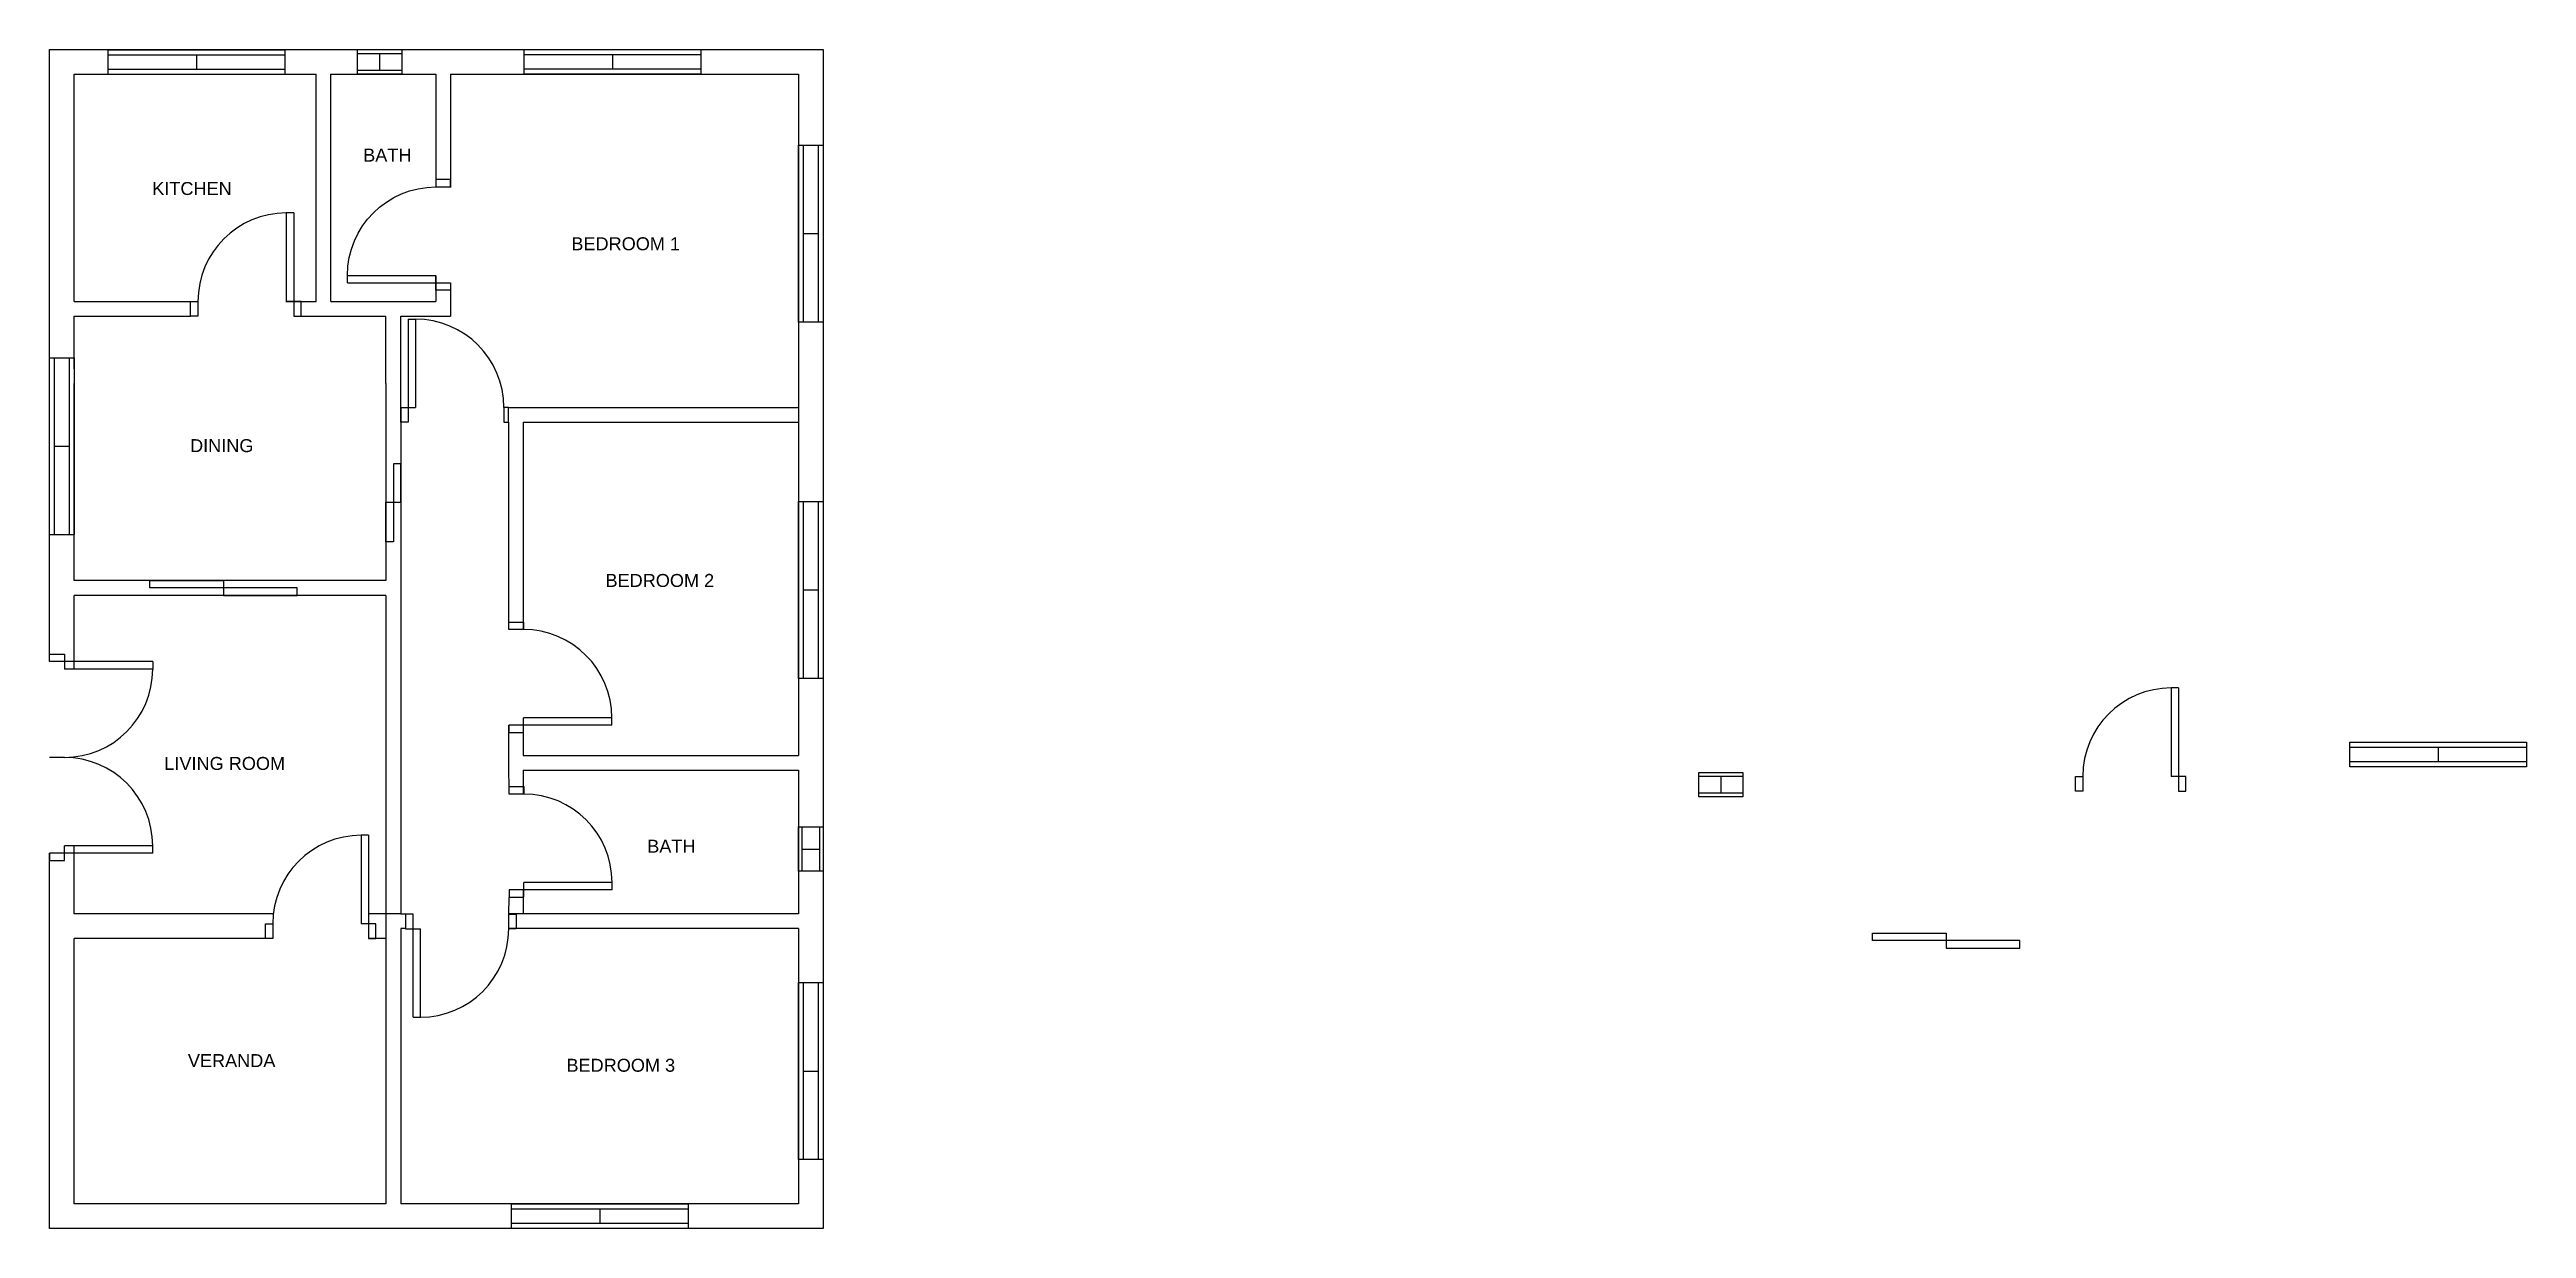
# Model space of a CAD drawing. Header units: inches. Extents: x 39 to 1048, y -368 to 112.
import ezdxf

# ---------------------------------------------------------------- set-up
doc = ezdxf.new("R2010")
doc.units = ezdxf.units.IN
doc.header["$MEASUREMENT"] = 0
for name, color, linetype in [('Door1', 200, 'Continuous'), ('Text', 110, 'Continuous'), ('Window', 200, 'Continuous')]:
    doc.layers.add(name, color=color, linetype=linetype)
doc.styles.get("Standard").update_dxf_attribs({"font": 'arial.ttf'})

# ---------------------------------------------------------------- blocks, each defined once
blk = doc.blocks.new('Door1')
for p, q in [((42, 42), (39, 42)), ((39, 42), (39, 6)), ((42, 42), (42, 0)), ((0, 0), (0, 6)), ((0, 6), (3, 6)), ((3, 0), (0, 0)), ((3, 6), (3, 0)), ((45, 6), (39, 6)), ((42, 0), (45, 0)), ((45, 0), (45, 6))]:
    blk.add_line(p, q)
blk.add_arc((39, 6), 36, 90, 180)
blk = doc.blocks.new('Window')
for p, q in [((0, 10), (72, 10)), ((0, 0), (0, 10)), ((0, 8), (72, 8)), ((72, 2), (0, 2)), ((72, 0), (0, 0)), ((36, 8), (36, 2)), ((72, 10), (72, 0))]:
    blk.add_line(p, q)
blk = doc.blocks.new('Small_Window')
at = {"layer": 'Window'}
for p, q in [((0, 10), (18, 10)), ((0, 0), (0, 10)), ((0, 8.5), (18, 8.5)), ((18, 1.5), (0, 1.5)), ((18, 0), (0, 0)), ((9, 8.5), (9, 1.5)), ((18, 10), (18, 0))]:
    blk.add_line(p, q, dxfattribs=at)
blk = doc.blocks.new('Door_New')
for p, q in [((3, 42), (3, 0)), ((3, 42), (6, 42)), ((6, 42), (6, 6)), ((0, 0), (0, 6)), ((0, 6), (6, 6)), ((3, 0), (0, 0)), ((42, 6), (42, 0)), ((42, 0), (43.9, 0))]:
    blk.add_line(p, q)
blk.add_arc((6, 6), 36, 0, 90)
at = {"layer": 'Door1'}
for p in [(43.9, 6), (43.9, 0)]:
    blk.add_line(p, (43.9, 6), dxfattribs=at)
blk = doc.blocks.new('Sliding')
at = {"layer": 'Door1'}
for p, q in [((0, 3), (30, 3)), ((0, 0), (0, 3)), ((60, 0), (0, 0)), ((30, 3), (30, -3)), ((60, -3), (60, 0)), ((30, -3), (60, -3))]:
    blk.add_line(p, q, dxfattribs=at)
blk = doc.blocks.new('Sliding_Small')
at = {"layer": 'Door1'}
for p, q in [((3, 0), (0, 0)), ((0, 0), (0, -31.8)), ((3, -15.7), (3, 0)), ((-3, -31.8), (-3, -15.7)), ((-3, -15.7), (3, -15.7)), ((0, -31.8), (-3, -31.8))]:
    blk.add_line(p, q, dxfattribs=at)
blk = doc.blocks.new('Entrance')
for p, q in [((-39, 42), (-39, 0)), ((-39, 42), (-36, 42)), ((-36, 42), (-36, 6)), ((39, 42), (36, 42)), ((36, 42), (36, 6)), ((39, 42), (39, 0)), ((-42, 0), (-42, 6)), ((-42, 6), (-36, 6)), ((-39, 0), (-42, 0)), ((0, 6), (0, 0)), ((0, 6), (0, 0)), ((42, 6), (36, 6)), ((39, 0), (42, 0)), ((42, 0), (42, 6))]:
    blk.add_line(p, q)
for centre, start, end in [((-36, 6), 0, 90), ((36, 6), 90, 180)]:
    blk.add_arc(centre, 36, start, end)

msp = doc.modelspace()

# ---------------------------------------------------------------- linework, layer by layer
for p, q in [((38.7, 112.2), (353.7, 112.2)), ((38.7, -137), (38.7, 112.2)), ((353.7, 112.2), (353.7, -367.8)), ((48.7, 102.2), (147.2, 102.2)), ((48.7, 9.7), (48.7, 102.2)), ((147.2, 9.7), (147.2, 102.2)), ((153.2, 9.7), (153.2, 102.2)), ((153.2, 102.2), (196, 102.2)), ((196, 102.2), (196, 56.1)), ((202, 102.2), (202, 56.1)), ((202, 102.2), (343.7, 102.2)), ((343.7, 102.2), (343.7, -175.2)), ((196, 20.1), (196, 9.7)), ((202, 17.1), (202, 9.7)), ((48.7, 9.7), (95.9, 9.7)), ((48.7, -17.8), (48.7, 3.7)), ((48.7, 3.7), (96.1, 3.7)), ((134.9, 9.7), (147.2, 9.7)), ((138.1, 3.7), (175.7, 3.7)), ((153.2, 9.7), (196, 9.7)), ((175.7, -23.8), (175.7, 3.7)), ((181.7, -33.5), (181.7, 3.7)), ((181.7, 3.7), (202, 3.7)), ((202, 9.7), (202, 3.7)), ((48.7, -17.8), (48.7, -23.8)), ((48.7, -104), (48.7, -23.8)), ((175.7, -23.8), (175.7, -104)), ((181.7, -33.5), (181.7, -239.8)), ((225.6, -33.5), (343.7, -33.5)), ((225.6, -39.5), (225.6, -123.9)), ((226.7, -33.5), (226.7, -33.5)), ((231.6, -39.5), (231.6, -123.9)), ((231.6, -39.5), (343.7, -39.5)), ((175.7, -104), (48.7, -104)), ((175.7, -110), (48.7, -110)), ((48.7, -140), (48.7, -110)), ((175.7, -110), (175.7, -357.8)), ((231.6, -159.9), (231.6, -175.2)), ((225.6, -162.9), (225.6, -181.2)), ((48.7, -176.2), (48.7, -175.7)), ((225.6, -181.2), (225.7, -188)), ((231.6, -175.2), (343.7, -175.2)), ((231.6, -181.2), (343.7, -181.2)), ((231.6, -181.2), (231.6, -191)), ((343.7, -181.2), (343.7, -239.7)), ((38.7, -367.8), (38.7, -215)), ((48.7, -239.7), (48.7, -212)), ((231.6, -230), (231.6, -239.7)), ((129.8, -239.7), (48.7, -239.7)), ((181.7, -239.7), (168.6, -239.7)), ((183.7, -239.8), (181.7, -239.8)), ((225.7, -233), (225.6, -239.7)), ((343.7, -239.7), (225.6, -239.7)), ((225.6, -239.7), (225.6, -239.8)), ((48.7, -357.8), (48.7, -249.7)), ((129.6, -249.7), (48.7, -249.7)), ((175.7, -249.7), (168.6, -249.7)), ((183.7, -245.7), (181.7, -245.7)), ((181.7, -245.7), (181.7, -357.8)), ((343.7, -245.7), (225.7, -245.7)), ((343.7, -245.7), (343.7, -357.8)), ((175.7, -357.8), (48.7, -357.8)), ((343.7, -357.8), (181.7, -357.8)), ((353.7, -367.8), (38.7, -367.8))]:
    msp.add_line(p, q)
at = {"layer": 'Door1'}
msp.add_line((225.6, -33.5), (223.7, -33.5), dxfattribs=at)

# ---------------------------------------------------------------- block references
at = {"layer": 'Door1', "xscale": -1, "rotation": 90}
msp.add_blockref('Door1', (202, 59.3), dxfattribs=at)
at = {"layer": 'Door1'}
for name, p in [('Door1', (96.1, 3.7)), ('Door_New', (181.7, -39.5)), ('Sliding_Small', (178.7, -56.4)), ('Sliding', (79.5, -107)), ('Door1', (863.8, -189.7)), ('Door1', (126.6, -249.7)), ('Sliding', (781.2, -250.6))]:
    msp.add_blockref(name, p, dxfattribs=at)
for name, p, rotation in [('Door1', (225.7, -120.9), 270), ('Entrance', (38.7, -176), 270), ('Door1', (225.8, -187.9), 270), ('Door1', (228.7, -239.8), 180)]:
    msp.add_blockref(name, p, dxfattribs=dict(at, rotation=rotation))
at = {"layer": 'Window'}
for name, p in [('Window', (62.5, 102.1)), ('Small_Window', (164.1, 102.2)), ('Window', (232, 102.2)), ('Small_Window', (710.4, -192.1)), ('Window', (226.8, -367.8))]:
    msp.add_blockref(name, p, dxfattribs=at)
at = {"layer": 'Window', "rotation": 90}
for name, p in [('Window', (353.7, 1.3)), ('Window', (48.7, -85.3)), ('Window', (353.7, -143.8)), ('Small_Window', (353.7, -222.3)), ('Window', (353.7, -339.7))]:
    msp.add_blockref(name, p, dxfattribs=at)
at = {"layer": 'Window', "color": 217, "true_color": 0x93278f}
msp.add_blockref('Window', (975.5, -179.8), dxfattribs=at)

# ---------------------------------------------------------------- texts
at = {"insert": (77, 74.8), "char_height": 0.00146, "attachment_point": 1}
msp.add_mtext_dynamic_manual_height_columns('KITCHEN', width=0.358, gutter_width=0.00729, heights=[0], dxfattribs=at)
at = {"layer": 'Text', "attachment_point": 1}
for s, insert, char_height in [('BATH', (166.4, 71.9), 5.28), ('KITCHEN', (80.5, 58.3), 5.28), ('BEDROOM 1', (251.2, 35.8), 5.28), ('DINING', (95.9, -46.4), 5.28), ('BEDROOM 2', (265.1, -101.3), 5.28), ('LIVING ROOM', (85.4, -175.8), 5.284), ('BATH', (282.1, -209.5), 5.28), ('VERANDA', (95, -296.8), 5.28), ('BEDROOM 3', (249.2, -298.7), 5.28)]:
    msp.add_mtext_dynamic_manual_height_columns(s, width=1230.388, gutter_width=26.4, heights=[0], dxfattribs=dict(at, insert=insert, char_height=char_height))

doc.saveas('drawing.dxf')
